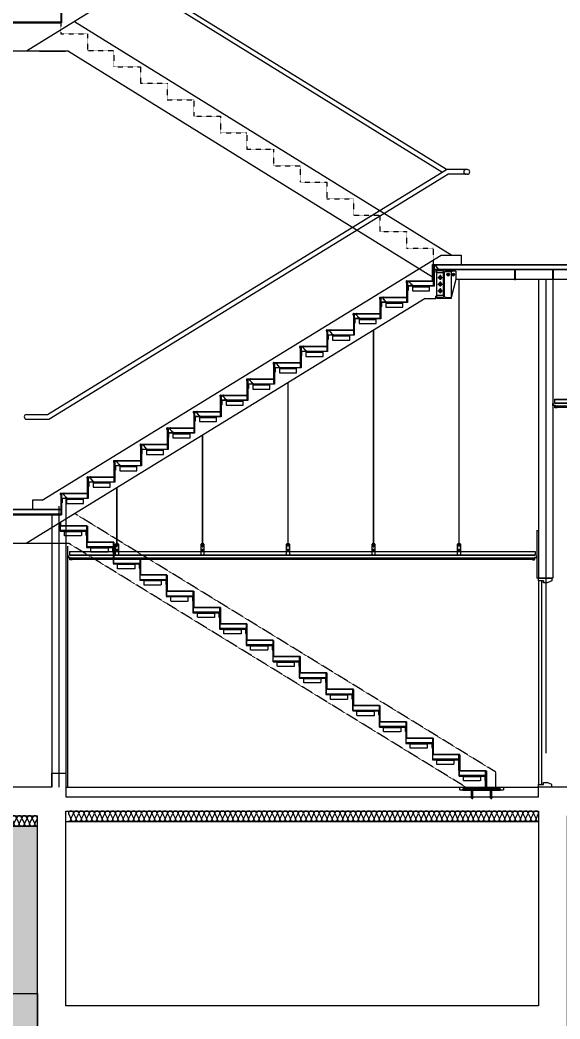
# Model space of a CAD drawing. Header units: millimetres. Extents: x 922366 to 1647943, y -534868 to 518781.
# Drawn here: x 1251676 to 1257360, y 178383 to 188895 of the extents above; entities that cross this region are included whole.
import ezdxf
from ezdxf.xclip import XClip

# ---------------------------------------------------------------- set-up
doc = ezdxf.new("R2010")
doc.units = ezdxf.units.MM
doc.header["$XCLIPFRAME"] = 0
for name, pattern in [('XR-SECTION$0$CEN', [62, 60, -1, 0, -1]), ('XR-SECTION$0$DASHED2', [0.375, 0.25, -0.125]), ('XR-SECTION$0$HIDDEN', [0.375, 0.25, -0.125]), ('XR-SECTION$0$JIS_02_1.2', [2.5, 1.25, -1.25])]:
    doc.linetypes.add(name, pattern=pattern)
doc.layers.get('Defpoints').update_dxf_attribs({"color": 137})
for name, color, linetype in [('XR-SECTION$0$6ELE', 6, 'Continuous'), ('XR-SECTION$0$A-6NONSLIP', 6, 'Continuous'), ('XR-SECTION$0$AA-DWXM-DOOR', 4, 'Continuous'), ('XR-SECTION$0$AA-SANI-ASMB', 6, 'Continuous'), ('XR-SECTION$0$AA-SSXS', 6, 'Continuous'), ('XR-SECTION$0$AA-WAXM-DRYWALL', 7, 'Continuous'), ('XR-SECTION$0$AA-XXXX-CNTL', 16, 'Continuous'), ('XR-SECTION$0$B&G', 9, 'Continuous'), ('XR-SECTION$0$CEILING', 6, 'Continuous'), ('XR-SECTION$0$CON', 2, 'Continuous'), ('XR-SECTION$0$DIM', 7, 'Continuous'), ('XR-SECTION$0$ELE-6', 6, 'Continuous'), ('XR-SECTION$0$ELE-8', 8, 'Continuous'), ('XR-SECTION$0$FI', 6, 'Continuous'), ('XR-SECTION$0$HID-1', 7, 'XR-SECTION$0$JIS_02_1.2'), ('XR-SECTION$0$S-253', 253, 'Continuous'), ('XR-SECTION$0$STEEL', 4, 'Continuous'), ('XR-SECTION$0$XR-sec$0$HAT-INS', 250, 'Continuous'), ('XR-SECTION$0$버림콘크리트', 6, 'Continuous'), ('XR-SECTION$0$하부기둥-1', 7, 'Continuous')]:
    doc.layers.add(name, color=color, linetype=linetype)

# ---------------------------------------------------------------- blocks, each defined once
blk = doc.blocks.new('*U275')
at = {"color": 252}
for p, q in [((304, 11), (316, 11)), ((326, 66), (326, 26)), ((326, 66), (9565, 66)), ((326, 63), (9565, 63)), ((326, 29), (9565, 29)), ((326, 26), (9565, 26)), ((840, 84), (810, 84)), ((832, 72), (818, 72)), ((825, 78), (825, 66)), ((1740, 84), (1710, 84)), ((1732, 72), (1718, 72)), ((1725, 78), (1725, 66)), ((2640, 84), (2610, 84)), ((2632, 72), (2618, 72)), ((2625, 78), (2625, 66)), ((3540, 84), (3510, 84)), ((3532, 72), (3518, 72)), ((3525, 78), (3525, 66)), ((4440, 84), (4410, 84)), ((4432, 72), (4418, 72)), ((4425, 78), (4425, 66)), ((5340, 84), (5310, 84)), ((5332, 72), (5318, 72)), ((5325, 78), (5325, 66)), ((6240, 84), (6210, 84)), ((6232, 72), (6218, 72)), ((6225, 78), (6225, 66)), ((7140, 84), (7110, 84)), ((7132, 72), (7118, 72)), ((7125, 78), (7125, 66)), ((8040, 84), (8010, 84)), ((8032, 72), (8018, 72)), ((8025, 78), (8025, 66)), ((8940, 84), (8910, 84)), ((8932, 72), (8918, 72)), ((8925, 78), (8925, 66)), ((9565, 66), (9565, 26)), ((9588, 11), (9576, 11)), ((336, -1), (9555, -1)), ((336, -16), (336, -1)), ((336, -8), (9555, -8)), ((336, -16), (9555, -16)), ((9555, -16), (9555, -1))]:
    blk.add_line(p, q, dxfattribs=at)
for points in [[(822, 1334), (822, 114), (828, 114), (828, 1334)], [(1722, 1334), (1722, 114), (1728, 114), (1728, 1334)], [(2622, 1334), (2622, 114), (2628, 114), (2628, 1334)], [(3522, 1334), (3522, 114), (3528, 114), (3528, 1334)], [(4422, 1334), (4422, 114), (4428, 114), (4428, 1334)], [(5322, 1334), (5322, 114), (5328, 114), (5328, 1334)], [(6222, 1334), (6222, 114), (6228, 114), (6228, 1334)], [(7122, 1334), (7122, 114), (7128, 114), (7128, 1334)], [(8022, 1334), (8022, 114), (8028, 114), (8028, 1334)], [(8922, 1334), (8922, 114), (8928, 114), (8928, 1334)], [(840, 143), (839, 145), (811, 145), (810, 143), (810, 138), (811, 136), (839, 136), (840, 138), (810, 138)], [(816, 136), (816, 131), (834, 131), (834, 136)], [(1740, 143), (1739, 145), (1711, 145), (1710, 143), (1710, 138), (1711, 136), (1739, 136), (1740, 138), (1710, 138)], [(1716, 136), (1716, 131), (1734, 131), (1734, 136)], [(2640, 143), (2639, 145), (2611, 145), (2610, 143), (2610, 138), (2611, 136), (2639, 136), (2640, 138), (2610, 138)], [(2616, 136), (2616, 131), (2634, 131), (2634, 136)], [(3540, 143), (3539, 145), (3511, 145), (3510, 143), (3510, 138), (3511, 136), (3539, 136), (3540, 138), (3510, 138)], [(3516, 136), (3516, 131), (3534, 131), (3534, 136)], [(4440, 143), (4439, 145), (4411, 145), (4410, 143), (4410, 138), (4411, 136), (4439, 136), (4440, 138), (4410, 138)], [(4416, 136), (4416, 131), (4434, 131), (4434, 136)], [(5340, 143), (5339, 145), (5311, 145), (5310, 143), (5310, 138), (5311, 136), (5339, 136), (5340, 138), (5310, 138)], [(5316, 136), (5316, 131), (5334, 131), (5334, 136)], [(6240, 143), (6239, 145), (6211, 145), (6210, 143), (6210, 138), (6211, 136), (6239, 136), (6240, 138), (6210, 138)], [(6216, 136), (6216, 131), (6234, 131), (6234, 136)], [(7140, 143), (7139, 145), (7111, 145), (7110, 143), (7110, 138), (7111, 136), (7139, 136), (7140, 138), (7110, 138)], [(7116, 136), (7116, 131), (7134, 131), (7134, 136)], [(8040, 143), (8039, 145), (8011, 145), (8010, 143), (8010, 138), (8011, 136), (8039, 136), (8040, 138), (8010, 138)], [(8016, 136), (8016, 131), (8034, 131), (8034, 136)], [(8940, 143), (8939, 145), (8911, 145), (8910, 143), (8910, 138), (8911, 136), (8939, 136), (8940, 138), (8910, 138)], [(8916, 136), (8916, 131), (8934, 131), (8934, 136)]]:
    blk.add_lwpolyline(points, dxfattribs=at)
for points in [[(810, 143), (840, 143), (840, 24), (810, 24)], [(1710, 143), (1740, 143), (1740, 24), (1710, 24)], [(2610, 143), (2640, 143), (2640, 24), (2610, 24)], [(3510, 143), (3540, 143), (3540, 24), (3510, 24)], [(4410, 143), (4440, 143), (4440, 24), (4410, 24)], [(5310, 143), (5340, 143), (5340, 24), (5310, 24)], [(6210, 143), (6240, 143), (6240, 24), (6210, 24)], [(7110, 143), (7140, 143), (7140, 24), (7110, 24)], [(8010, 143), (8040, 143), (8040, 24), (8010, 24)], [(8910, 143), (8940, 143), (8940, 24), (8910, 24)], [(333, -19), (352, -19), (352, -22), (330, -22), (330, 0), (308, 0), (308, 22), (311, 22), (311, 3), (333, 3)], [(9558, -19), (9539, -19), (9539, -22), (9561, -22), (9561, 0), (9583, 0), (9583, 22), (9580, 22), (9580, 3), (9558, 3)]]:
    blk.add_lwpolyline(points, close=True, dxfattribs=at)
for centre, radius in [((825, 72), 4.25), ((825, 72), 3.25), ((1725, 72), 4.25), ((1725, 72), 3.25), ((2625, 72), 4.25), ((2625, 72), 3.25), ((3525, 72), 4.25), ((3525, 72), 3.25), ((4425, 72), 4.25), ((4425, 72), 3.25), ((5325, 72), 4.25), ((5325, 72), 3.25), ((6225, 72), 4.25), ((6225, 72), 3.25), ((7125, 72), 4.25), ((7125, 72), 3.25), ((8025, 72), 4.25), ((8025, 72), 3.25), ((8925, 72), 4.25), ((8925, 72), 3.25)]:
    blk.add_circle(centre, radius, dxfattribs=at)
blk = doc.blocks.new('*U559')
at = {"layer": 'XR-SECTION$0$하부기둥-1', "color": 3, "linetype": 'ByBlock', "ltscale": 0.5}
for p, q in [((-21, 141), (-75, 141)), ((-3, 123), (-3, -123)), ((3, 123), (3, -123)), ((21, 141), (75, 141)), ((-21, -141), (-75, -141)), ((21, -141), (75, -141))]:
    blk.add_line(p, q, dxfattribs=at)
for points in [[(75, 141), (75, 150), (-75, 150), (-75, 141)], [(-75, -141), (-75, -150), (75, -150), (75, -141)]]:
    blk.add_lwpolyline(points, dxfattribs=at)
at = {"layer": 'XR-SECTION$0$하부기둥-1', "color": 3, "linetype": 'ByBlock', "ltscale": 0.1}
for centre, start, end in [((-21, 123), 0, 90), ((21, -123), 180, 270)]:
    blk.add_arc(centre, 18, start, end, dxfattribs=at)
at = {"layer": 'XR-SECTION$0$하부기둥-1', "color": 3, "linetype": 'ByBlock', "ltscale": 0.5}
for centre, start, end in [((21, 123), 90, 180), ((-21, -123), 270, 0)]:
    blk.add_arc(centre, 18, start, end, dxfattribs=at)
blk = doc.blocks.new('XR-SECTION$0$A$C312B4685')
at = {"color": 252, "linetype": 'Continuous'}
for p, q in [((-133, -160), (-27, -160)), ((-80, -107), (-80, -213)), ((-133, -300), (-27, -300)), ((-80, -247), (-80, -353)), ((-80, -387), (-80, -493)), ((-133, -440), (-27, -440))]:
    blk.add_line(p, q, dxfattribs=at)
for points in [[(-63, -130), (-97, -130), (-115, -160), (-97, -190), (-63, -190), (-45, -160)], [(-63, -270), (-97, -270), (-115, -300), (-97, -330), (-63, -330), (-45, -300)], [(-63, -410), (-97, -410), (-115, -440), (-97, -470), (-63, -470), (-45, -440)]]:
    blk.add_lwpolyline(points, close=True, dxfattribs=at)
for centre, radius in [((-80, -160), 30), ((-80, -160), 20), ((-80, -300), 30), ((-80, -440), 30), ((-80, -300), 20), ((-80, -440), 20)]:
    blk.add_circle(centre, radius, dxfattribs=at)
at = {"layer": 'XR-SECTION$0$B&G', "color": 252, "ltscale": 4}
for p, q in [((-170, 0), (-170, -40)), ((-170, -600), (-170, -560))]:
    blk.add_line(p, q, dxfattribs=at)
at = {"layer": 'XR-SECTION$0$CON', "color": 252, "ltscale": 10}
for p, q in [((-16, -60), (-150, -60)), ((-16, -60), (-16, -540)), ((-16, -540), (-150, -540))]:
    blk.add_line(p, q, dxfattribs=at)
at = {"layer": 'XR-SECTION$0$CON', "color": 252, "linetype": 'XR-SECTION$0$DASHED2', "ltscale": 100}
blk.add_line((-150, -540), (-150, -60), dxfattribs=at)
at = {"layer": 'XR-SECTION$0$CON', "color": 252, "ltscale": 10}
for centre, start, end in [((-150, -40), 180, 270), ((-150, -560), 90, 180)]:
    blk.add_arc(centre, 20, start, end, dxfattribs=at)
blk = doc.blocks.new('XR-SECTION$0$A$C4572204D')
at = {"layer": 'XR-SECTION$0$CON', "color": 252, "ltscale": 10}
blk.add_line((150, -582), (150, -18), dxfattribs=at)
blk.add_lwpolyline([(-246, -200), (-150, -582)], dxfattribs=at)
blk = doc.blocks.new('XR-SECTION$0$A$C1BF81989')
at = {"color": 252, "linetype": 'Continuous'}
for points in [[(-178, -76), (-206, -76), (-220, -100), (-206, -124), (-178, -124), (-164, -100)], [(-70, -76), (-98, -76), (-112, -100), (-98, -124), (-70, -124), (-56, -100)]]:
    blk.add_lwpolyline(points, close=True, dxfattribs=at)
for centre, radius in [((-192, -100), 24), ((-192, -100), 16), ((-84, -100), 24), ((-84, -100), 16)]:
    blk.add_circle(centre, radius, dxfattribs=at)
at = {"layer": 'XR-SECTION$0$B&G', "color": 252, "linetype": 'Continuous', "ltscale": 2}
for p, q in [((-170, 0), (-170, -20)), ((-150, -40), (-27, -40))]:
    blk.add_line(p, q, dxfattribs=at)
blk.add_arc((-150, -20), 20, 180, 270, dxfattribs=at)
at = {"layer": 'XR-SECTION$0$CON', "color": 252, "ltscale": 10}
blk.add_arc((-6, -18), 30, 180, 270, dxfattribs=at)
at = {"layer": 'XR-SECTION$0$DIM', "color": 252, "linetype": 'XR-SECTION$0$DASHED2', "ltscale": 0.1}
blk.add_lwpolyline([(-170, -18), (-246, -18), (-246, -200)], dxfattribs=at)
at = {"color": 252}
blk.add_blockref('XR-SECTION$0$A$C4572204D', (0, 0), dxfattribs=at)
blk = doc.blocks.new('XR-SECTION$0$non-slip')
at = {"layer": 'XR-SECTION$0$A-6NONSLIP', "color": 252}
blk.add_line((0, -1), (0, -2), dxfattribs=at)
blk.add_lwpolyline([(0, 0), (-3, 0), (-3, -11), (-1, -20), (0, -20), (-2, -11), (-2, -1), (0, -1)], dxfattribs=at)
for points in [[(-1, -1), (-1, -3, 0.414214), (1, -5), (32, -5, 0.414214), (34, -3), (34, -1), (34, -1, -0.387049), (36, -2), (36, -7), (37, -7), (37, -2, 0.399889), (33, 0)], [(1, -4, -0.571103), (1, -2), (11, -2), (11, -3), (14, -3), (14, -2), (21, -2), (21, -3), (24, -3), (24, -2), (32, -2, -0.473295), (32, -4)]]:
    blk.add_lwpolyline(points, format="xyb", dxfattribs=at)
blk.add_lwpolyline([(32, -4), (1, -4, -0.414214), (0, -3), (0, -1), (0, 0), (0, 1), (6, 1), (6, 0), (8, 0), (8, 1), (13, 1), (13, 1), (13, 0), (15, 0), (15, 1), (20, 1), (20, 0), (21, 0), (21, 1), (26, 1), (26, 0), (28, 0), (28, 1), (33, 1), (33, 0), (33, -3, -0.414214)], format="xyb", close=True, dxfattribs=at)
at = {"layer": 'XR-SECTION$0$A-6NONSLIP', "color": 252, "linetype": 'XR-SECTION$0$HIDDEN'}
blk.add_lwpolyline([(18, -5), (26, -5), (61, -49), (69, -49), (69, -50), (60, -50), (26, -6), (18, -6)], close=True, dxfattribs=at)
blk = doc.blocks.new('XR-SECTION$0$stair')
at = {"layer": 'XR-SECTION$0$ELE-8', "color": 252}
blk.add_line((66, -77, 0), (246, -77, 0), dxfattribs=at)
blk.add_lwpolyline([(38, -19), (288, -19)], dxfattribs=at)
blk.add_lwpolyline([(66, -122), (246, -122), (246, -72), (66, -72)], close=True, dxfattribs=at)
at = {"layer": 'XR-SECTION$0$FI', "color": 252}
for points in [[(5, -16), (5, -187)], [(38, -16), (288, -16)]]:
    blk.add_lwpolyline(points, dxfattribs=at)
at = {"layer": 'XR-SECTION$0$STEEL', "color": 252}
blk.add_lwpolyline([(294, 151), (294, -72), (20, -72), (20, -116), (14, -116), (14, -66), (288, -66), (288, 151)], close=True, dxfattribs=at)
at = {"layer": 'XR-SECTION$0$A-6NONSLIP', "color": 252}
blk.add_blockref('XR-SECTION$0$non-slip', (5, -16), dxfattribs=at)
blk = doc.blocks.new('XR-SECTION$0$str-sec2')
at = {"color": 252, "linetype": 'XR-SECTION$0$HIDDEN'}
for p, q in [((6143, -5530), (6156, -5530)), ((6143, -5530), (6156, -5530)), ((6343, -5530), (6356, -5530)), ((6343, -5530), (6356, -5530))]:
    blk.add_line(p, q, dxfattribs=at)
at = {"layer": 'XR-SECTION$0$6ELE', "color": 252, "linetype": 'XR-SECTION$0$HIDDEN'}
for p, q in [((6150, -5503), (6150, -5627)), ((6350, -5503), (6350, -5627))]:
    blk.add_line(p, q, dxfattribs=at)
at = {"layer": 'XR-SECTION$0$ELE-6', "color": 252}
for p, q in [((5658, 4844), (1458, 2244)), ((1965, 2558), (5935, 100)), ((1902, 2244), (75, 2244)), ((1596, 2244), (1868, 2244)), ((1902, 2244), (5733, -128)), ((5655, -356), (1455, -2934)), ((5655, -356), (5769, -356)), ((1455, -2934), (75, -2934))]:
    blk.add_line(p, q, dxfattribs=at)
at = {"layer": 'XR-SECTION$0$ELE-6', "color": 252, "linetype": 'XR-SECTION$0$HIDDEN'}
blk.add_line((1905, -2934), (1455, -2934), dxfattribs=at)
at = {"layer": 'XR-SECTION$0$ELE-6', "color": 252}
for points in [[(1624, -2478), (5824, 100)], [(5824, 100), (6035, 100), (6035, 0)], [(1624, -2478), (1524, -2478), (1524, -2578)]]:
    blk.add_lwpolyline(points, dxfattribs=at)
at = {"layer": 'XR-SECTION$0$ELE-6', "color": 252, "linetype": 'XR-SECTION$0$HIDDEN'}
for points in [[(6400, -5515), (6400, -5341), (1967, -2620)], [(6100, -5515), (6100, -5509), (1905, -2934)]]:
    blk.add_lwpolyline(points, dxfattribs=at)
at = {"layer": 'XR-SECTION$0$ELE-8', "color": 252, "linetype": 'XR-SECTION$0$HIDDEN'}
for p, q in [((2038, -2811, 0), (1858, -2811, 0)), ((2318, -2983, 0), (2138, -2983, 0)), ((2598, -3155, 0), (2418, -3155, 0)), ((2878, -3327, 0), (2698, -3327, 0)), ((3158, -3498, 0), (2978, -3498, 0)), ((3438, -3670, 0), (3258, -3670, 0)), ((3718, -3842, 0), (3538, -3842, 0)), ((3998, -4014, 0), (3818, -4014, 0)), ((4278, -4186, 0), (4098, -4186, 0)), ((4558, -4358, 0), (4378, -4358, 0)), ((4838, -4530, 0), (4658, -4530, 0)), ((5118, -4702, 0), (4938, -4702, 0)), ((5398, -4874, 0), (5218, -4874, 0)), ((5678, -5045, 0), (5498, -5045, 0)), ((5958, -5217, 0), (5778, -5217, 0)), ((6238, -5389, 0), (6058, -5389, 0)), ((6450, -5515), (6050, -5515)), ((6050, -5515), (6050, -5530)), ((6050, -5530), (6450, -5530)), ((6143, -5602), (6143, -5530)), ((6156, -5602), (6156, -5530)), ((6343, -5602), (6343, -5530)), ((6356, -5602), (6356, -5530)), ((6450, -5530), (6450, -5515)), ((6139, -5610), (6139, -5602)), ((6139, -5602), (6161, -5602)), ((6139, -5610), (6161, -5610)), ((6161, -5610), (6161, -5602)), ((6339, -5610), (6339, -5602)), ((6339, -5602), (6361, -5602)), ((6339, -5610), (6361, -5610)), ((6361, -5610), (6361, -5602))]:
    blk.add_line(p, q, dxfattribs=at)
at = {"layer": 'XR-SECTION$0$ELE-8', "color": 252}
for points in [[(5771, -3), (8269, -3)], [(1823, -2581), (-419, -2581)]]:
    blk.add_lwpolyline(points, dxfattribs=at)
blk.add_lwpolyline([(5929, -356), (5779, -356), (5779, -56), (5929, -56)], close=True, dxfattribs=at)
at = {"layer": 'XR-SECTION$0$ELE-8', "color": 252, "linetype": 'XR-SECTION$0$HIDDEN'}
for points in [[(2100, -2753), (1817, -2753)], [(2380, -2925), (2097, -2925)], [(2660, -3097), (2377, -3097)], [(2940, -3269), (2657, -3269)], [(3220, -3440), (2937, -3440)], [(3500, -3612), (3217, -3612)], [(3780, -3784), (3497, -3784)], [(4060, -3956), (3777, -3956)], [(4340, -4128), (4057, -4128)], [(4620, -4300), (4337, -4300)], [(4900, -4472), (4617, -4472)], [(5180, -4644), (4897, -4644)], [(5460, -4816), (5177, -4816)], [(5740, -4987), (5457, -4987)], [(6020, -5159), (5737, -5159)], [(6300, -5331), (6017, -5331)]]:
    blk.add_lwpolyline(points, dxfattribs=at)
for points in [[(2038, -2856), (1858, -2856), (1858, -2806), (2038, -2806)], [(2318, -3028), (2138, -3028), (2138, -2978), (2318, -2978)], [(2598, -3200), (2418, -3200), (2418, -3150), (2598, -3150)], [(2878, -3372), (2698, -3372), (2698, -3322), (2878, -3322)], [(3158, -3544), (2978, -3544), (2978, -3494), (3158, -3494)], [(3438, -3715), (3258, -3715), (3258, -3665), (3438, -3665)], [(3718, -3887), (3538, -3887), (3538, -3837), (3718, -3837)], [(3998, -4059), (3818, -4059), (3818, -4009), (3998, -4009)], [(4278, -4231), (4098, -4231), (4098, -4181), (4278, -4181)], [(4558, -4403), (4378, -4403), (4378, -4353), (4558, -4353)], [(4838, -4575), (4658, -4575), (4658, -4525), (4838, -4525)], [(5118, -4747), (4938, -4747), (4938, -4697), (5118, -4697)], [(5398, -4918), (5218, -4918), (5218, -4868), (5398, -4868)], [(5678, -5090), (5498, -5090), (5498, -5040), (5678, -5040)], [(5958, -5262), (5778, -5262), (5778, -5212), (5958, -5212)], [(6238, -5434), (6058, -5434), (6058, -5384), (6238, -5384)], [(6020, -5500), (6480, -5500), (6480, -5530), (6020, -5530)]]:
    blk.add_lwpolyline(points, close=True, dxfattribs=at)
at = {"layer": 'XR-SECTION$0$FI', "color": 252}
for points in [[(5734, 0), (8269, 0)], [(5734, -172), (5734, 0)], [(1820, -2578), (-419, -2578)]]:
    blk.add_lwpolyline(points, dxfattribs=at)
at = {"layer": 'XR-SECTION$0$FI', "color": 252, "linetype": 'XR-SECTION$0$HIDDEN'}
for points in [[(1820, -2750), (1820, -2710)], [(2100, -2750), (1817, -2750)], [(2100, -2750), (2100, -2922)], [(2380, -2922), (2097, -2922)], [(2380, -2922), (2380, -3094)], [(2660, -3094), (2377, -3094)], [(2660, -3094), (2660, -3266)], [(2940, -3266), (2657, -3266)], [(2940, -3266), (2940, -3438)], [(3220, -3438), (2937, -3438)], [(3220, -3438), (3220, -3609)], [(3500, -3609), (3217, -3609)], [(3500, -3609), (3500, -3781)], [(3780, -3781), (3497, -3781)], [(3780, -3781), (3780, -3953)], [(4060, -3953), (3777, -3953)], [(4060, -3953), (4060, -4125)], [(4340, -4125), (4057, -4125)], [(4340, -4125), (4340, -4297)], [(4620, -4297), (4337, -4297)], [(4620, -4297), (4620, -4469)], [(4900, -4469), (4617, -4469)], [(4900, -4469), (4900, -4641)], [(5180, -4641), (4897, -4641)], [(5180, -4641), (5180, -4812)], [(5460, -4812), (5177, -4812)], [(5460, -4812), (5460, -4984)], [(5740, -4984), (5457, -4984)], [(5740, -4984), (5740, -5156)], [(6020, -5156), (5737, -5156)], [(6020, -5156), (6020, -5328)], [(6300, -5328), (6017, -5328)], [(6300, -5328), (6300, -5500)]]:
    blk.add_lwpolyline(points, dxfattribs=at)
at = {"layer": 'XR-SECTION$0$HID-1', "color": 252, "ltscale": 0.1}
blk.add_lwpolyline([(1820, 2567), (1820, 2427), (2100, 2427), (2100, 2253), (2380, 2253), (2380, 2080), (2660, 2080), (2660, 1907), (2940, 1907), (2940, 1733), (3220, 1733), (3220, 1560), (3500, 1560), (3500, 1387), (3780, 1387), (3780, 1213), (4060, 1213), (4060, 1040), (4340, 1040), (4340, 867), (4620, 867), (4620, 693), (4900, 693), (4900, 520), (5180, 520), (5180, 347), (5460, 347), (5460, 173), (5740, 173), (5740, 0), (6020, 0)], dxfattribs=at)
at = {"layer": 'XR-SECTION$0$STEEL', "color": 252}
blk.add_line((8002, -156), (5977, -156), dxfattribs=at)
at = {"layer": 'XR-SECTION$0$STEEL', "color": 252, "linetype": 'XR-SECTION$0$HIDDEN'}
for p, q in [((3211, -3442), (3211, -3665)), ((3217, -3442), (3211, -3442)), ((3217, -3659), (3217, -3442)), ((3211, -3665), (3485, -3665)), ((3491, -3659), (3217, -3659)), ((3485, -3665), (3485, -3709)), ((3491, -3709), (3491, -3659)), ((3485, -3709), (3491, -3709))]:
    blk.add_line(p, q, dxfattribs=at)
at = {"layer": 'XR-SECTION$0$STEEL', "color": 252}
for points in [[(1823, 2550), (1823, 2768), (1829, 2768), (1829, 2544)], [(-75, 2544), (1829, 2544)], [(1823, 2550), (-69, 2550), (-69, 2600)], [(5749, -50), (8269, -50), (8269, 0)], [(8275, -56), (5749, -56), (5749, -100)], [(1823, -2628), (1823, -2411), (1829, -2411), (1829, -2634)], [(1823, -2628), (-419, -2628), (-419, -2578)], [(-425, -2634), (1829, -2634)]]:
    blk.add_lwpolyline(points, dxfattribs=at)
for points in [[(6595, -56), (6595, -156), (6605, -156), (6605, -56)], [(6995, -56), (6995, -156), (7005, -156), (7005, -56)]]:
    blk.add_lwpolyline(points, close=True, dxfattribs=at)
at = {"layer": 'XR-SECTION$0$STEEL', "color": 252, "linetype": 'XR-SECTION$0$HIDDEN'}
for points in [[(1811, -2716), (1811, -2806), (2085, -2806), (2085, -2850), (2091, -2850), (2091, -2800), (1817, -2800), (1817, -2712)], [(6011, -5328), (6011, -5161), (6017, -5161), (6017, -5328)]]:
    blk.add_lwpolyline(points, dxfattribs=at)
for points in [[(2091, -2755), (2091, -2978), (2365, -2978), (2365, -3022), (2371, -3022), (2371, -2972), (2097, -2972), (2097, -2755)], [(2371, -2927), (2371, -3150), (2645, -3150), (2645, -3194), (2651, -3194), (2651, -3144), (2377, -3144), (2377, -2927)], [(2651, -3099), (2651, -3322), (2925, -3322), (2925, -3366), (2931, -3366), (2931, -3316), (2657, -3316), (2657, -3099)], [(2931, -3271), (2931, -3494), (3205, -3494), (3205, -3538), (3211, -3538), (3211, -3488), (2937, -3488), (2937, -3271)], [(3491, -3614), (3491, -3837), (3765, -3837), (3765, -3881), (3771, -3881), (3771, -3831), (3497, -3831), (3497, -3614)], [(3771, -3786), (3771, -4009), (4045, -4009), (4045, -4053), (4051, -4053), (4051, -4003), (3777, -4003), (3777, -3786)], [(4051, -3958), (4051, -4181), (4325, -4181), (4325, -4225), (4331, -4225), (4331, -4175), (4057, -4175), (4057, -3958)], [(4331, -4130), (4331, -4353), (4605, -4353), (4605, -4397), (4611, -4397), (4611, -4347), (4337, -4347), (4337, -4130)], [(4611, -4302), (4611, -4525), (4885, -4525), (4885, -4569), (4891, -4569), (4891, -4519), (4617, -4519), (4617, -4302)], [(4891, -4474), (4891, -4697), (5165, -4697), (5165, -4741), (5171, -4741), (5171, -4691), (4897, -4691), (4897, -4474)], [(5171, -4646), (5171, -4868), (5445, -4868), (5445, -4912), (5451, -4912), (5451, -4862), (5177, -4862), (5177, -4646)], [(5451, -4818), (5451, -5040), (5725, -5040), (5725, -5084), (5731, -5084), (5731, -5034), (5457, -5034), (5457, -4818)], [(5731, -4989), (5731, -5212), (6005, -5212), (6005, -5256), (6011, -5256), (6011, -5206), (5737, -5206), (5737, -4989)], [(6011, -5161), (6011, -5384), (6285, -5384), (6285, -5428), (6291, -5428), (6291, -5378), (6017, -5378), (6017, -5161)], [(6291, -5333), (6297, -5333), (6297, -5500), (6291, -5500)]]:
    blk.add_lwpolyline(points, close=True, dxfattribs=at)
at = {"color": 252}
for p in [(5455, -156), (5175, -328), (4895, -500), (4615, -672), (4335, -844), (4055, -1016), (3775, -1188), (3495, -1359), (3215, -1531), (2935, -1703), (2655, -1875), (2375, -2047), (2095, -2219), (1815, -2391)]:
    blk.add_blockref('XR-SECTION$0$stair', p, dxfattribs=at)
at = {"color": 252, "yscale": 0.5, "zscale": 0.5}
for name, xscale in [('XR-SECTION$0$A$C312B4685', 0.5), ('XR-SECTION$0$A$C1BF81989', -0.5)]:
    blk.add_blockref(name, (5854, -56), dxfattribs=dict(at, xscale=xscale))
at = {"layer": 'XR-SECTION$0$A-6NONSLIP', "color": 252}
blk.add_blockref('XR-SECTION$0$non-slip', (5734, 0), dxfattribs=at)
at = {"layer": 'XR-SECTION$0$STEEL', "color": 252, "ltscale": 100, "xscale": -1}
blk.add_blockref('*U559', (5854, -206), dxfattribs=at)
blk = doc.blocks.new('*U323')
at = {"layer": 'XR-SECTION$0$XR-sec$0$HAT-INS', "color": 252}
for points in [[(0, 0, 0.414214), (0.25, 0.25), (0, 0.75, -1), (0.5, 0.75), (0.25, 0.25, 0.414214), (0.5, 0)], [(0.5, 0, 0.414214), (0.75, 0.25), (0.5, 0.75, -1), (1, 0.75), (0.75, 0.25, 0.414214), (1, 0)], [(1, 0, 0.414214), (1.25, 0.25), (1, 0.75, -1), (1.5, 0.75), (1.25, 0.25, 0.414214), (1.5, 0)], [(1.5, 0, 0.414214), (1.75, 0.25), (1.5, 0.75, -1), (2, 0.75), (1.75, 0.25, 0.414214), (2, 0)], [(2, 0, 0.414214), (2.25, 0.25), (2, 0.75, -1), (2.5, 0.75), (2.25, 0.25, 0.414214), (2.5, 0)], [(2.5, 0, 0.414214), (2.75, 0.25), (2.5, 0.75, -1), (3, 0.75), (2.75, 0.25, 0.414214), (3, 0)], [(3, 0, 0.414214), (3.25, 0.25), (3, 0.75, -1), (3.5, 0.75), (3.25, 0.25, 0.414214), (3.5, 0)], [(3.5, 0, 0.414214), (3.75, 0.25), (3.5, 0.75, -1), (4, 0.75), (3.75, 0.25, 0.414214), (4, 0)], [(4, 0, 0.414214), (4.25, 0.25), (4, 0.75, -1), (4.5, 0.75), (4.25, 0.25, 0.414214), (4.5, 0)], [(4.5, 0, 0.414214), (4.75, 0.25), (4.5, 0.75, -1), (5, 0.75), (4.75, 0.25, 0.414214), (5, 0)], [(5, 0, 0.414214), (5.25, 0.25), (5, 0.75, -1), (5.5, 0.75), (5.25, 0.25, 0.414214), (5.5, 0)], [(5.5, 0, 0.414214), (5.75, 0.25), (5.5, 0.75, -1), (6, 0.75), (5.75, 0.25, 0.414214), (6, 0)], [(6, 0, 0.414214), (6.25, 0.25), (6, 0.75, -1), (6.5, 0.75), (6.25, 0.25, 0.414214), (6.5, 0)], [(6.5, 0, 0.414214), (6.75, 0.25), (6.5, 0.75, -1), (7, 0.75), (6.75, 0.25, 0.414214), (7, 0)]]:
    blk.add_lwpolyline(points, format="xyb", dxfattribs=at)
blk = doc.blocks.new('*U402')
at = {"layer": 'XR-SECTION$0$XR-sec$0$HAT-INS', "color": 252}
for points in [[(0, 0, 0.414214), (0.25, 0.25), (0, 0.75, -1), (0.5, 0.75), (0.25, 0.25, 0.414214), (0.5, 0)], [(0.5, 0, 0.414214), (0.75, 0.25), (0.5, 0.75, -1), (1, 0.75), (0.75, 0.25, 0.414214), (1, 0)], [(1, 0, 0.414214), (1.25, 0.25), (1, 0.75, -1), (1.5, 0.75), (1.25, 0.25, 0.414214), (1.5, 0)], [(1.5, 0, 0.414214), (1.75, 0.25), (1.5, 0.75, -1), (2, 0.75), (1.75, 0.25, 0.414214), (2, 0)], [(2, 0, 0.414214), (2.25, 0.25), (2, 0.75, -1), (2.5, 0.75), (2.25, 0.25, 0.414214), (2.5, 0)], [(2.5, 0, 0.414214), (2.75, 0.25), (2.5, 0.75, -1), (3, 0.75), (2.75, 0.25, 0.414214), (3, 0)], [(3, 0, 0.414214), (3.25, 0.25), (3, 0.75, -1), (3.5, 0.75), (3.25, 0.25, 0.414214), (3.5, 0)], [(3.5, 0, 0.414214), (3.75, 0.25), (3.5, 0.75, -1), (4, 0.75), (3.75, 0.25, 0.414214), (4, 0)], [(4, 0, 0.414214), (4.25, 0.25), (4, 0.75, -1), (4.5, 0.75), (4.25, 0.25, 0.414214), (4.5, 0)], [(4.5, 0, 0.414214), (4.75, 0.25), (4.5, 0.75, -1), (5, 0.75), (4.75, 0.25, 0.414214), (5, 0)], [(5, 0, 0.414214), (5.25, 0.25), (5, 0.75, -1), (5.5, 0.75), (5.25, 0.25, 0.414214), (5.5, 0)], [(5.5, 0, 0.414214), (5.75, 0.25), (5.5, 0.75, -1), (6, 0.75), (5.75, 0.25, 0.414214), (6, 0)], [(6, 0, 0.414214), (6.25, 0.25), (6, 0.75, -1), (6.5, 0.75), (6.25, 0.25, 0.414214), (6.5, 0)], [(6.5, 0, 0.414214), (6.75, 0.25), (6.5, 0.75, -1), (7, 0.75), (6.75, 0.25, 0.414214), (7, 0)], [(7, 0, 0.414214), (7.25, 0.25), (7, 0.75, -1), (7.5, 0.75), (7.25, 0.25, 0.414214), (7.5, 0)], [(7.5, 0, 0.414214), (7.75, 0.25), (7.5, 0.75, -1), (8, 0.75), (7.75, 0.25, 0.414214), (8, 0)], [(8, 0, 0.414214), (8.25, 0.25), (8, 0.75, -1), (8.5, 0.75), (8.25, 0.25, 0.414214), (8.5, 0)], [(8.5, 0, 0.414214), (8.75, 0.25), (8.5, 0.75, -1), (9, 0.75), (8.75, 0.25, 0.414214), (9, 0)], [(9, 0, 0.414214), (9.25, 0.25), (9, 0.75, -1), (9.5, 0.75), (9.25, 0.25, 0.414214), (9.5, 0)], [(9.5, 0, 0.414214), (9.75, 0.25), (9.5, 0.75, -1), (10, 0.75), (9.75, 0.25, 0.414214), (10, 0)], [(10, 0, 0.414214), (10.25, 0.25), (10, 0.75, -1), (10.5, 0.75), (10.25, 0.25, 0.414214), (10.5, 0)], [(10.5, 0, 0.414214), (10.75, 0.25), (10.5, 0.75, -1), (11, 0.75), (10.75, 0.25, 0.414214), (11, 0)], [(11, 0, 0.414214), (11.25, 0.25), (11, 0.75, -1), (11.5, 0.75), (11.25, 0.25, 0.414214), (11.5, 0)], [(11.5, 0, 0.414214), (11.75, 0.25), (11.5, 0.75, -1), (12, 0.75), (11.75, 0.25, 0.414214), (12, 0)], [(12, 0, 0.414214), (12.25, 0.25), (12, 0.75, -1), (12.5, 0.75), (12.25, 0.25, 0.414214), (12.5, 0)], [(12.5, 0, 0.414214), (12.75, 0.25), (12.5, 0.75, -1), (13, 0.75), (12.75, 0.25, 0.414214), (13, 0)], [(13, 0, 0.414214), (13.25, 0.25), (13, 0.75, -1), (13.5, 0.75), (13.25, 0.25, 0.414214), (13.5, 0)], [(13.5, 0, 0.414214), (13.75, 0.25), (13.5, 0.75, -1), (14, 0.75), (13.75, 0.25, 0.414214), (14, 0)], [(14, 0, 0.414214), (14.25, 0.25), (14, 0.75, -1), (14.5, 0.75), (14.25, 0.25, 0.414214), (14.5, 0)], [(14.5, 0, 0.414214), (14.75, 0.25), (14.5, 0.75, -1), (15, 0.75), (14.75, 0.25, 0.414214), (15, 0)], [(15, 0, 0.414214), (15.25, 0.25), (15, 0.75, -1), (15.5, 0.75), (15.25, 0.25, 0.414214), (15.5, 0)], [(15.5, 0, 0.414214), (15.75, 0.25), (15.5, 0.75, -1), (16, 0.75), (15.75, 0.25, 0.414214), (16, 0)], [(16, 0, 0.414214), (16.25, 0.25), (16, 0.75, -1), (16.5, 0.75), (16.25, 0.25, 0.414214), (16.5, 0)], [(16.5, 0, 0.414214), (16.75, 0.25), (16.5, 0.75, -1), (17, 0.75), (16.75, 0.25, 0.414214), (17, 0)], [(17, 0, 0.414214), (17.25, 0.25), (17, 0.75, -1), (17.5, 0.75), (17.25, 0.25, 0.414214), (17.5, 0)], [(17.5, 0, 0.414214), (17.75, 0.25), (17.5, 0.75, -1), (18, 0.75), (17.75, 0.25, 0.414214), (18, 0)], [(18, 0, 0.414214), (18.25, 0.25), (18, 0.75, -1), (18.5, 0.75), (18.25, 0.25, 0.414214), (18.5, 0)], [(18.5, 0, 0.414214), (18.75, 0.25), (18.5, 0.75, -1), (19, 0.75), (18.75, 0.25, 0.414214), (19, 0)], [(19, 0, 0.414214), (19.25, 0.25), (19, 0.75, -1), (19.5, 0.75), (19.25, 0.25, 0.414214), (19.5, 0)], [(19.5, 0, 0.414214), (19.75, 0.25), (19.5, 0.75, -1), (20, 0.75), (19.75, 0.25, 0.414214), (20, 0)], [(20, 0, 0.414214), (20.25, 0.25), (20, 0.75, -1), (20.5, 0.75), (20.25, 0.25, 0.414214), (20.5, 0)], [(20.5, 0, 0.414214), (20.75, 0.25), (20.5, 0.75, -1), (21, 0.75), (20.75, 0.25, 0.414214), (21, 0)], [(21, 0, 0.414214), (21.25, 0.25), (21, 0.75, -1), (21.5, 0.75), (21.25, 0.25, 0.414214), (21.5, 0)], [(21.5, 0, 0.414214), (21.75, 0.25), (21.5, 0.75, -1), (22, 0.75), (21.75, 0.25, 0.414214), (22, 0)], [(22, 0, 0.414214), (22.25, 0.25), (22, 0.75, -1), (22.5, 0.75), (22.25, 0.25, 0.414214), (22.5, 0)], [(22.5, 0, 0.414214), (22.75, 0.25), (22.5, 0.75, -1), (23, 0.75), (22.75, 0.25, 0.414214), (23, 0)], [(23, 0, 0.414214), (23.25, 0.25), (23, 0.75, -1), (23.5, 0.75), (23.25, 0.25, 0.414214), (23.5, 0)], [(23.5, 0, 0.414214), (23.75, 0.25), (23.5, 0.75, -1), (24, 0.75), (23.75, 0.25, 0.414214), (24, 0)], [(24, 0, 0.414214), (24.25, 0.25), (24, 0.75, -1), (24.5, 0.75), (24.25, 0.25, 0.414214), (24.5, 0)], [(24.5, 0, 0.414214), (24.75, 0.25), (24.5, 0.75, -1), (25, 0.75), (24.75, 0.25, 0.414214), (25, 0)], [(25, 0, 0.414214), (25.25, 0.25), (25, 0.75, -1), (25.5, 0.75), (25.25, 0.25, 0.414214), (25.5, 0)], [(25.5, 0, 0.414214), (25.75, 0.25), (25.5, 0.75, -1), (26, 0.75), (25.75, 0.25, 0.414214), (26, 0)], [(26, 0, 0.414214), (26.25, 0.25), (26, 0.75, -1), (26.5, 0.75), (26.25, 0.25, 0.414214), (26.5, 0)], [(26.5, 0, 0.414214), (26.75, 0.25), (26.5, 0.75, -1), (27, 0.75), (26.75, 0.25, 0.414214), (27, 0)], [(27, 0, 0.414214), (27.25, 0.25), (27, 0.75, -1), (27.5, 0.75), (27.25, 0.25, 0.414214), (27.5, 0)], [(27.5, 0, 0.414214), (27.75, 0.25), (27.5, 0.75, -1), (28, 0.75), (27.75, 0.25, 0.414214), (28, 0)], [(28, 0, 0.414214), (28.25, 0.25), (28, 0.75, -1), (28.5, 0.75), (28.25, 0.25, 0.414214), (28.5, 0)], [(28.5, 0, 0.414214), (28.75, 0.25), (28.5, 0.75, -1), (29, 0.75), (28.75, 0.25, 0.414214), (29, 0)], [(29, 0, 0.414214), (29.25, 0.25), (29, 0.75, -1), (29.5, 0.75), (29.25, 0.25, 0.414214), (29.5, 0)], [(29.5, 0, 0.414214), (29.75, 0.25), (29.5, 0.75, -1), (30, 0.75), (29.75, 0.25, 0.414214), (30, 0)], [(30, 0, 0.414214), (30.25, 0.25), (30, 0.75, -1), (30.5, 0.75), (30.25, 0.25, 0.414214), (30.5, 0)], [(30.5, 0, 0.414214), (30.75, 0.25), (30.5, 0.75, -1), (31, 0.75), (30.75, 0.25, 0.414214), (31, 0)], [(31, 0, 0.414214), (31.25, 0.25), (31, 0.75, -1), (31.5, 0.75), (31.25, 0.25, 0.414214), (31.5, 0)], [(31.5, 0, 0.414214), (31.75, 0.25), (31.5, 0.75, -1), (32, 0.75), (31.75, 0.25, 0.414214), (32, 0)], [(32, 0, 0.414214), (32.25, 0.25), (32, 0.75, -1), (32.5, 0.75), (32.25, 0.25, 0.414214), (32.5, 0)], [(32.5, 0, 0.414214), (32.75, 0.25), (32.5, 0.75, -1), (33, 0.75), (32.75, 0.25, 0.414214), (33, 0)], [(33, 0, 0.414214), (33.25, 0.25), (33, 0.75, -1), (33.5, 0.75), (33.25, 0.25, 0.414214), (33.5, 0)], [(33.5, 0, 0.414214), (33.75, 0.25), (33.5, 0.75, -1), (34, 0.75), (33.75, 0.25, 0.414214), (34, 0)], [(34, 0, 0.414214), (34.25, 0.25), (34, 0.75, -1), (34.5, 0.75), (34.25, 0.25, 0.414214), (34.5, 0)], [(34.5, 0, 0.414214), (34.75, 0.25), (34.5, 0.75, -1), (35, 0.75), (34.75, 0.25, 0.414214), (35, 0)], [(35, 0, 0.414214), (35.25, 0.25), (35, 0.75, -1), (35.5, 0.75), (35.25, 0.25, 0.414214), (35.5, 0)], [(35.5, 0, 0.414214), (35.75, 0.25), (35.5, 0.75, -1), (36, 0.75), (35.75, 0.25, 0.414214), (36, 0)], [(36, 0, 0.414214), (36.25, 0.25), (36, 0.75, -1), (36.5, 0.75), (36.25, 0.25, 0.414214), (36.5, 0)], [(36.5, 0, 0.414214), (36.75, 0.25), (36.5, 0.75, -1), (37, 0.75), (36.75, 0.25, 0.414214), (37, 0)], [(37, 0, 0.414214), (37.25, 0.25), (37, 0.75, -1), (37.5, 0.75), (37.25, 0.25, 0.414214), (37.5, 0)], [(37.5, 0, 0.414214), (37.75, 0.25), (37.5, 0.75, -1), (38, 0.75), (37.75, 0.25, 0.414214), (38, 0)], [(38, 0, 0.414214), (38.25, 0.25), (38, 0.75, -1), (38.5, 0.75), (38.25, 0.25, 0.414214), (38.5, 0)], [(38.5, 0, 0.414214), (38.75, 0.25), (38.5, 0.75, -1), (39, 0.75), (38.75, 0.25, 0.414214), (39, 0)], [(39, 0, 0.414214), (39.25, 0.25), (39, 0.75, -1), (39.5, 0.75), (39.25, 0.25, 0.414214), (39.5, 0)], [(39.5, 0, 0.414214), (39.75, 0.25), (39.5, 0.75, -1), (40, 0.75), (39.75, 0.25, 0.414214), (40, 0)], [(40, 0, 0.414214), (40.25, 0.25), (40, 0.75, -1), (40.5, 0.75), (40.25, 0.25, 0.414214), (40.5, 0)], [(40.5, 0, 0.414214), (40.75, 0.25), (40.5, 0.75, -1), (41, 0.75), (40.75, 0.25, 0.414214), (41, 0)], [(41, 0, 0.414214), (41.25, 0.25), (41, 0.75, -1), (41.5, 0.75), (41.25, 0.25, 0.414214), (41.5, 0)], [(41.5, 0, 0.414214), (41.75, 0.25), (41.5, 0.75, -1), (42, 0.75), (41.75, 0.25, 0.414214), (42, 0)], [(42, 0, 0.414214), (42.25, 0.25), (42, 0.75, -1), (42.5, 0.75), (42.25, 0.25, 0.414214), (42.5, 0)], [(42.5, 0, 0.414214), (42.75, 0.25), (42.5, 0.75, -1), (43, 0.75), (42.75, 0.25, 0.414214), (43, 0)], [(43, 0, 0.414214), (43.25, 0.25), (43, 0.75, -1), (43.5, 0.75), (43.25, 0.25, 0.414214), (43.5, 0)], [(43.5, 0, 0.414214), (43.75, 0.25), (43.5, 0.75, -1), (44, 0.75), (43.75, 0.25, 0.414214), (44, 0)], [(44, 0, 0.414214), (44.25, 0.25), (44, 0.75, -1), (44.5, 0.75), (44.25, 0.25, 0.414214), (44.5, 0)], [(44.5, 0, 0.414214), (44.75, 0.25), (44.5, 0.75, -1), (45, 0.75), (44.75, 0.25, 0.414214), (45, 0)]]:
    blk.add_lwpolyline(points, format="xyb", dxfattribs=at)
blk = doc.blocks.new('XR-SECTION')
at = {"layer": 'XR-SECTION$0$S-253'}
h = blk.add_hatch(color=252, dxfattribs=at)
h.dxf.hatch_style = 1
h.paths.add_polyline_path([(244606, 25473.637), (244606, 25643.637), (244706, 25643.637), (244706, 26033.637), (234206, 26033.637), (234206, 25643.637), (234306, 25643.637), (234306, 25473.637), (232606, 25473.637), (232606, 25643.637), (232706, 25643.637), (232706, 26033.637), (222206, 26033.637), (222206, 25643.637), (222306, 25643.637), (222306, 25473.637), (220606, 25473.637), (220606, 25643.637), (220706, 25643.637), (220706, 26033.637), (209800, 26033.637), (209800, 24943.637), (210460, 24943.637), (210460, 24443.637), (210573.75, 24443.637), (210560, 24416.137), (210560, 24273.637), (208357.5, 24273.637), (208357.5, 24443.637), (208460, 24443.637), (208460, 24943.637), (209050, 24943.637), (209050, 25943.637), (209030, 25943.637), (209030, 26043.637), (198450, 26043.637), (198450, 20890.305), (291450, 20890.305), (291450, 25743.637), (284685, 25743.637), (284685, 24943.637), (285085, 24943.637), (285085, 24643.637), (285135, 24643.637), (285135, 24583.637), (281460, 24583.637), (281460, 24443.637), (281573.75, 24443.637), (281560, 24416.137), (281560, 24273.637), (279357.5, 24273.637), (279357.5, 24443.637), (279460, 24443.637), (279460, 24943.637), (280100, 24943.637), (280100, 26033.637), (266600, 26033.637), (266600, 23643.637), (266700, 23643.637), (266700, 23583.637), (266700, 23383.637), (260925, 23383.637), (260925, 23583.637), (260925, 23643.637), (261025, 23643.637), (261025, 26033.637), (260206, 26033.637), (260206, 25643.637), (260306, 25643.637), (260306, 25473.637), (258606, 25473.637), (258606, 25643.637), (258706, 25643.637), (258706, 26033.637), (248525, 26033.637), (246206, 26033.637), (246206, 25643.637), (246306, 25643.637), (246306, 25473.637)])
at = {"color": 8}
for p, q in [((261363, 28925.637), (261363, 28885.637)), ((261363, 28925.637), (266262, 28925.637)), ((261363, 28922.637), (266262, 28922.637)), ((261876.746, 28943.637), (261846.746, 28943.637)), ((261868.635, 28931.637), (261854.908, 28931.637)), ((261861.746, 28937.85), (261861.746, 28925.446)), ((262776.746, 28943.637), (262746.746, 28943.637)), ((262768.635, 28931.637), (262754.908, 28931.637)), ((262761.746, 28937.85), (262761.746, 28925.446)), ((263676.746, 28943.637), (263646.746, 28943.637)), ((263668.635, 28931.637), (263654.908, 28931.637)), ((263661.746, 28937.85), (263661.746, 28925.446)), ((264576.746, 28943.637), (264546.746, 28943.637)), ((264568.635, 28931.637), (264554.908, 28931.637)), ((264561.746, 28937.85), (264561.746, 28925.446)), ((265476.746, 28943.637), (265446.746, 28943.637)), ((265468.635, 28931.637), (265454.908, 28931.637)), ((265461.746, 28937.85), (265461.746, 28925.446)), ((266262, 28925.637), (266262, 28885.637)), ((261340.6, 28870.637), (261352.4, 28870.637)), ((261363, 28888.637), (266262, 28888.637)), ((261363, 28885.637), (266262, 28885.637)), ((261373, 28858.637), (266252, 28858.637)), ((261373, 28843.637), (261373, 28858.637)), ((261373, 28851.637), (266252, 28851.637)), ((261373, 28843.637), (266252, 28843.637)), ((266252, 28843.637), (266252, 28858.637)), ((266284.4, 28870.637), (266272.6, 28870.637))]:
    blk.add_line(p, q, dxfattribs=at)
for points in [[(265458.383, 31787.637), (265458.402, 28973.492), (265465.09, 28973.492), (265465.071, 31787.637)], [(264558.387, 31252.126), (264558.402, 28973.492), (264565.09, 28973.492), (264565.075, 31256.232)], [(263658.391, 30699.674), (263658.402, 28973.492), (263665.09, 28973.492), (263665.079, 30703.779)], [(262758.395, 30147.221), (262758.402, 28973.492), (262765.09, 28973.492), (262765.084, 30151.327)], [(261858.399, 29594.768), (261858.402, 28973.492), (261865.09, 28973.492), (261865.088, 29598.874)], [(261876.746, 29002.674), (261875.447, 29004.674), (261848.046, 29004.674), (261846.746, 29002.674), (261846.746, 28997.674), (261848.046, 28995.674), (261875.447, 28995.674), (261876.746, 28997.674), (261846.746, 28997.674)], [(261853.013, 28995.674), (261853.013, 28990.603), (261870.598, 28990.603), (261870.598, 28995.674)], [(262776.746, 29002.674), (262775.447, 29004.674), (262748.046, 29004.674), (262746.746, 29002.674), (262746.746, 28997.674), (262748.046, 28995.674), (262775.447, 28995.674), (262776.746, 28997.674), (262746.746, 28997.674)], [(262753.013, 28995.674), (262753.013, 28990.603), (262770.598, 28990.603), (262770.598, 28995.674)], [(263676.746, 29002.674), (263675.447, 29004.674), (263648.046, 29004.674), (263646.746, 29002.674), (263646.746, 28997.674), (263648.046, 28995.674), (263675.447, 28995.674), (263676.746, 28997.674), (263646.746, 28997.674)], [(263653.013, 28995.674), (263653.013, 28990.603), (263670.598, 28990.603), (263670.598, 28995.674)], [(264576.746, 29002.674), (264575.447, 29004.674), (264548.046, 29004.674), (264546.746, 29002.674), (264546.746, 28997.674), (264548.046, 28995.674), (264575.447, 28995.674), (264576.746, 28997.674), (264546.746, 28997.674)], [(264553.013, 28995.674), (264553.013, 28990.603), (264570.598, 28990.603), (264570.598, 28995.674)], [(265476.746, 29002.674), (265475.447, 29004.674), (265448.046, 29004.674), (265446.746, 29002.674), (265446.746, 28997.674), (265448.046, 28995.674), (265475.447, 28995.674), (265476.746, 28997.674), (265446.746, 28997.674)], [(265453.013, 28995.674), (265453.013, 28990.603), (265470.598, 28990.603), (265470.598, 28995.674)]]:
    blk.add_lwpolyline(points, dxfattribs=at)
for points in [[(261846.746, 29002.674), (261876.746, 29002.674), (261876.746, 28883.637), (261846.746, 28883.637)], [(262746.746, 29002.674), (262776.746, 29002.674), (262776.746, 28883.637), (262746.746, 28883.637)], [(263646.746, 29002.674), (263676.746, 29002.674), (263676.746, 28883.637), (263646.746, 28883.637)], [(264546.746, 29002.674), (264576.746, 29002.674), (264576.746, 28883.637), (264546.746, 28883.637)], [(265446.746, 29002.674), (265476.746, 29002.674), (265476.746, 28883.637), (265446.746, 28883.637)], [(261370, 28840.637), (261389, 28840.637), (261389, 28837.637), (261367, 28837.637), (261367, 28859.637), (261345, 28859.637), (261345, 28881.637), (261348, 28881.637), (261348, 28862.637), (261370, 28862.637)], [(266255, 28840.637), (266236, 28840.637), (266236, 28837.637), (266258, 28837.637), (266258, 28859.637), (266280, 28859.637), (266280, 28881.637), (266277, 28881.637), (266277, 28862.637), (266255, 28862.637)]]:
    blk.add_lwpolyline(points, close=True, dxfattribs=at)
for centre, radius in [((261861.746, 28931.637), 4.246), ((261861.746, 28931.637), 3.254), ((262761.746, 28931.637), 4.246), ((262761.746, 28931.637), 3.254), ((263661.746, 28931.637), 4.246), ((263661.746, 28931.637), 3.254), ((264561.746, 28931.637), 4.246), ((264561.746, 28931.637), 3.254), ((265461.746, 28931.637), 4.246), ((265461.746, 28931.637), 3.254)]:
    blk.add_circle(centre, radius, dxfattribs=at)
at = {"layer": 'XR-SECTION$0$AA-DWXM-DOOR', "color": 8}
for p, q in [((266350, 28614.267), (266350, 28593.77)), ((266350, 26493.504), (266390, 26493.504)), ((266350, 26473.008), (266350, 26493.504)), ((266350, 26473.008), (266350, 26493.504)), ((266440, 26473.008), (266390, 26493.504)), ((266300, 26473.008), (266350, 26473.008)), ((266300, 26443.637), (266300, 26473.008)), ((266440, 26443.637), (266300, 26443.637)), ((266440, 26443.637), (266440, 26473.008))]:
    blk.add_line(p, q, dxfattribs=at)
for points in [[(266350, 28593.77), (266350, 28614.267), (266300, 28614.267), (266300, 28643.637), (266440, 28643.637), (266440, 28614.267), (266390, 28593.77)], [(266300, 28614.267), (266300, 26473.008), (266335.245, 26473.008), (266335.245, 28614.267)]]:
    blk.add_lwpolyline(points, close=True, dxfattribs=at)
at = {"layer": 'XR-SECTION$0$AA-SANI-ASMB', "color": 8}
for p, q in [((266280, 29143.637), (266280, 28643.637)), ((266280, 29143.637), (266300, 29143.637)), ((261345, 26443.637), (261345, 28979.623)), ((266300, 28643.637), (266280, 28643.637)), ((261325, 26443.637), (266300, 26443.637))]:
    blk.add_line(p, q, dxfattribs=at)
at = {"layer": 'XR-SECTION$0$AA-SSXS', "color": 8}
for p, q in [((265282.343, 32914.384), (261115.777, 35493.637)), ((265330.081, 32943.637), (261177.457, 35514.26)), ((261130, 30365.512), (265330, 32943.637)), ((265550, 32943.637), (265330, 32943.637)), ((261144.122, 30315.512), (265344.122, 32893.637)), ((265550, 32893.637), (265344.122, 32893.637)), ((260910, 30365.512), (261130, 30365.512)), ((260910, 30315.512), (261144.122, 30315.512))]:
    blk.add_line(p, q, dxfattribs=at)
for centre, start, end in [((265536.857, 32918.597), 90, 270), ((265550, 32918.637), 270, 90), ((260910, 30340.512), 90, 270)]:
    blk.add_arc(centre, 25, start, end, dxfattribs=at)
at = {"layer": 'XR-SECTION$0$AA-WAXM-DRYWALL', "color": 8}
for p, q in [((266300, 31787.637), (266300, 28643.637)), ((266450, 31787.637), (266450, 28643.637)), ((261325, 29481.387), (261325, 26443.637)), ((261175, 29309.512), (261175, 26443.637))]:
    blk.add_line(p, q, dxfattribs=at)
blk.add_lwpolyline([(266450, 28643.637), (266300, 28643.637)], dxfattribs=at)
at = {"layer": 'XR-SECTION$0$AA-XXXX-CNTL', "color": 8, "linetype": 'XR-SECTION$0$CEN'}
for p, q in [((266375, 31787.637), (266375, 26803.749)), ((261250, 29401.445), (261250, 26443.637))]:
    blk.add_line(p, q, dxfattribs=at)
at = {"layer": 'XR-SECTION$0$CON', "color": 8}
for p, q in [((261325, 26193.637), (266300, 26193.637)), ((260206, 26143.637), (261025, 26143.637))]:
    blk.add_line(p, q, dxfattribs=at)
for points in [[(261175, 26443.637), (261175, 26593.637), (261325, 26593.637), (261325, 26343.637), (266300, 26343.637), (266300, 26443.637)], [(261175, 26443.637), (209100, 26443.637)], [(280800, 26443.637), (266300, 26443.637)], [(266300, 26193.637), (266300, 24143.637), (261325, 24143.637), (261325, 26193.637)], [(266600, 26143.637), (266600, 23643.637), (261025, 23643.637), (261025, 26143.637)]]:
    blk.add_lwpolyline(points, dxfattribs=at)
at = {"layer": 'XR-SECTION$0$버림콘크리트', "color": 8}
for points in [[(261325, 26083.637), (266300, 26083.637)], [(260206, 26033.637), (261025, 26033.637)]]:
    blk.add_lwpolyline(points, dxfattribs=at)
at = {"layer": 'XR-SECTION$0$CEILING', "color": 8, "lineweight": -3}
blk.add_blockref('*U275', (266141.864, 30459.637), dxfattribs=at)
at = {"layer": 'XR-SECTION$0$CON', "color": 8}
blk.add_blockref('XR-SECTION$0$str-sec2', (259450, 31943.637), dxfattribs=at)
at = {"layer": 'XR-SECTION$0$XR-sec$0$HAT-INS', "color": 8, "xscale": -110, "yscale": 110, "zscale": 110}
for name, p in [('*U402', (266300, 26083.637)), ('*U323', (261025, 26033.637))]:
    blk.add_blockref(name, p, dxfattribs=at)

msp = doc.modelspace()

# ---------------------------------------------------------------- hatches: boundary and pattern name
h = msp.add_hatch(color=252)
h.dxf.hatch_style = 1
h.paths.add_polyline_path([(1356600, 168682.7), (1306200.5, 180622), (1298873.2, 180622), (1296822.2, 180122), (1282285, 180122), (1275970, 178962), (1272395, 178652), (1257535, 177762), (1251760, 177762), (1251760, 178022), (1251860, 178652), (1199192.5, 178652), (1199192.5, 179322), (1199865, 179322), (1199865, 179868.5), (1199865, 180622), (1171381.9, 180622), (1170685, 180622), (1167766.4, 180086.2), (1165888.6, 179122), (1154535, 179122), (1154535, 179422), (1154030.1, 179422), (1135400, 191492.6), (1105400, 199550.2), (1105400, 148088.7), (1356600, 148088.7)])

# ---------------------------------------------------------------- linework, layer by layer
at = {"layer": 'Defpoints'}
msp.add_lwpolyline([(1170685, 180622), (1199865, 180622), (1199865, 179868.5), (1199865, 179322), (1199295, 179322), (1199295, 178822), (1199192.5, 178822), (1199192.5, 178652), (1251860, 178652), (1251860, 178022), (1251760, 178022), (1251760, 177762), (1257535, 177762), (1272395, 178652), (1275970, 178962), (1282285, 180122), (1296822.2, 180122), (1298873.2, 180622), (1306200.5, 180622), (1356600, 168682.7), (1356600, 148088.7), (1105400, 148088.7)], dxfattribs=at)

# ---------------------------------------------------------------- block references
ref = msp.add_blockref('XR-SECTION', (990835, 154378.4))
XClip(ref).set_block_clipping_path([(206242.8352452423, 20890.304656419), (289034.4951767688, 43917.4244884686)])

doc.saveas('drawing.dxf')
